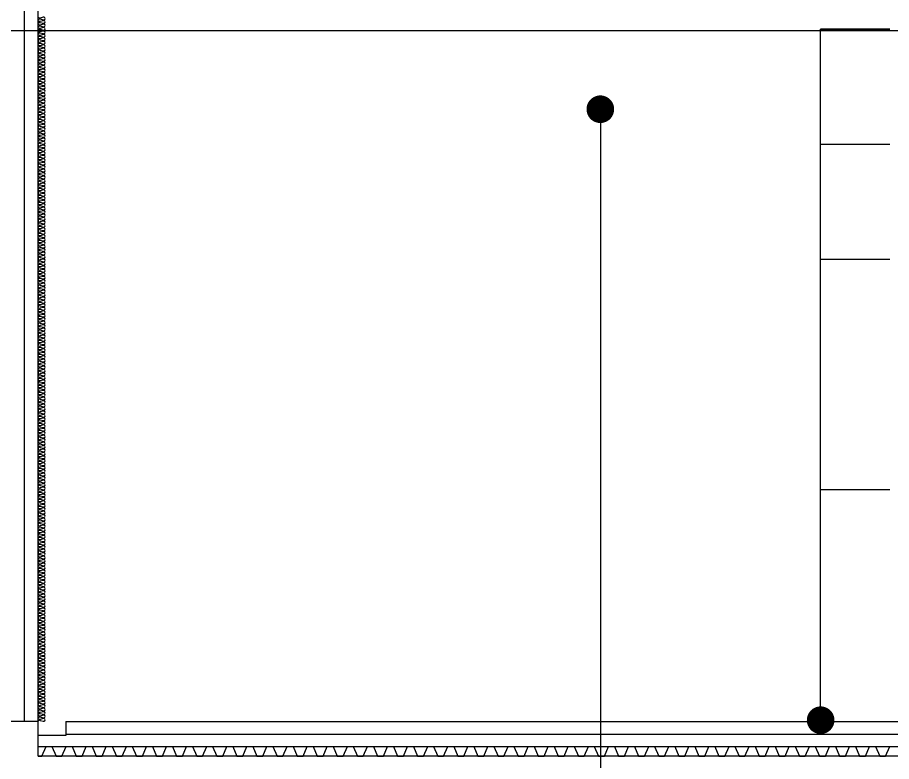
# Model space of a CAD drawing. Header units: millimetres. Extents: x 367092 to 767578, y 396038 to 811791.
# Drawn here: x 491659 to 497985, y 432862 to 438246 of the extents above; entities that cross this region are included whole.
import ezdxf

# ---------------------------------------------------------------- set-up
doc = ezdxf.new("R2010")
doc.units = ezdxf.units.MM
doc.header["$LTSCALE"] = 100
doc.header["$MEASUREMENT"] = 0
doc.linetypes.add('CENTER', pattern=[2, 1.25, -0.25, 0.25, -0.25])
doc.layers.get('0').update_dxf_attribs({"linetype": 'CONTINUOUS'})
for name, color, linetype in [('CEN(ST)', 1, 'CENTER'), ('CON', 2, 'CONTINUOUS'), ('FIN', 8, 'CONTINUOUS'), ('FIN(패널-125글라스울)', 4, 'CONTINUOUS'), ('INSUL', 8, 'CONTINUOUS'), ('LED', 7, 'CONTINUOUS'), ('wire-meshes', 1, 'CONTINUOUS'), ('배수판', 5, 'CONTINUOUS')]:
    doc.layers.add(name, color=color, linetype=linetype)
doc.styles.add('CGS', font='cgse', dxfattribs={"bigfont": 'cgs'})
doc.linetypes.add('X_LINE-ORI', pattern='A,3.5,-0.5,["X",Standard,S=0.5,R=0,X=-0.175,Y=-0.25],-0.5', length=4.5)
doc.dimstyles.new('NDIM 1200', dxfattribs={"dimscale": 500, "dimtxt": 3, "dimasz": 1, "dimexe": 2, "dimexo": 2, "dimgap": 1, "dimtad": 1, "dimdec": 0, "dimdsep": 46, "dimtxsty": 'CGS', "dimblk": 'DOT0', "dimcen": 1, "dimdle": 8, "dimclrd": 2, "dimclre": 2, "dimclrt": 2, "dimadec": 0, "dimazin": 0, "dimtfac": 1, "dimtdec": 0, "dimtix": 1, "dimtmove": 2, "dimatfit": 3, "dimldrblk": 'DOT0', "dimfxl": 1, "dimtolj": 1, "dimtzin": 0, "dimlwd": -1, "dimlwe": -1, "dimarcsym": 0})

# ---------------------------------------------------------------- blocks, each defined once
blk = doc.blocks.new('DOT0')
blk.add_line((-3, 0), (3, 0))
at = {"color": 6}
blk.add_circle((0, 0), 0.75, dxfattribs=at)

msp = doc.modelspace()

# ---------------------------------------------------------------- linework, layer by layer
at = {"layer": 'CEN(ST)', "ltscale": 10000}
msp.add_line((385174.2, 438151), (536557.9, 438151), dxfattribs=at)
at = {"layer": 'CON', "ltscale": 0.1}
for p, q in [((491808.8, 433151), (491608.8, 433151)), ((491808.8, 432901), (491808.8, 433151)), ((521788.8, 432901), (491808.8, 432901))]:
    msp.add_line(p, q, dxfattribs=at)
at = {"layer": 'FIN'}
for points in [[(492008.8, 433151), (492008.8, 433051), (491808.8, 433051)], [(492008.8, 433151), (509313.8, 433151)], [(491808.8, 432971), (521788.8, 432971)]]:
    msp.add_lwpolyline(points, dxfattribs=at)
at = {"layer": 'FIN(패널-125글라스울)', "ltscale": 0.1}
for points in [[(491708.8, 433151), (491708.8, 441251)], [(491808.8, 433151), (491808.8, 441251)]]:
    msp.add_lwpolyline(points, dxfattribs=at)
at = {"layer": 'INSUL', "ltscale": 10000}
msp.add_lwpolyline([(491808.8, 433151, -0.524856), (491822.4, 433160.3), (491845.3, 433154.1, 1.449198), (491845.3, 433172.8), (491822.4, 433166.6, -0.524856), (491808.8, 433176, -0.524856), (491822.4, 433185.3), (491845.3, 433179.1, 1.449198), (491845.3, 433197.8), (491822.4, 433191.6, -0.524856), (491808.8, 433201, -0.524856), (491822.4, 433210.3), (491845.3, 433204.1, 1.449198), (491845.3, 433222.8), (491822.4, 433216.6, -0.524856), (491808.8, 433226, -0.524856), (491822.4, 433235.3), (491845.3, 433229.1, 1.449198), (491845.3, 433247.8), (491822.4, 433241.6, -0.524856), (491808.8, 433251, -0.524856), (491822.4, 433260.3), (491845.3, 433254.1, 1.449198), (491845.3, 433272.8), (491822.4, 433266.6, -0.524856), (491808.8, 433276, -0.524856), (491822.4, 433285.3), (491845.3, 433279.1, 1.449198), (491845.3, 433297.8), (491822.4, 433291.6, -0.524856), (491808.8, 433301, -0.524856), (491822.4, 433310.3), (491845.3, 433304.1, 1.449198), (491845.3, 433322.8), (491822.4, 433316.6, -0.524856), (491808.8, 433326, -0.524856), (491822.4, 433335.3), (491845.3, 433329.1, 1.449198), (491845.3, 433347.8), (491822.4, 433341.6, -0.524856), (491808.8, 433351, -0.524856), (491822.4, 433360.3), (491845.3, 433354.1, 1.449198), (491845.3, 433372.8), (491822.4, 433366.6, -0.524856), (491808.8, 433376, -0.524856), (491822.4, 433385.3), (491845.3, 433379.1, 1.449198), (491845.3, 433397.8), (491822.4, 433391.6, -0.524856), (491808.8, 433401, -0.524856), (491822.4, 433410.3), (491845.3, 433404.1, 1.449198), (491845.3, 433422.8), (491822.4, 433416.6, -0.524856), (491808.8, 433426, -0.524856), (491822.4, 433435.3), (491845.3, 433429.1, 1.449198), (491845.3, 433447.8), (491822.4, 433441.6, -0.524856), (491808.8, 433451, -0.524856), (491822.4, 433460.3), (491845.3, 433454.1, 1.449198), (491845.3, 433472.8), (491822.4, 433466.6, -0.524856), (491808.8, 433476, -0.524856), (491822.4, 433485.3), (491845.3, 433479.1, 1.449198), (491845.3, 433497.8), (491822.4, 433491.6, -0.524856), (491808.8, 433501, -0.524856), (491822.4, 433510.3), (491845.3, 433504.1, 1.449198), (491845.3, 433522.8), (491822.4, 433516.6, -0.524856), (491808.8, 433526, -0.524856), (491822.4, 433535.3), (491845.3, 433529.1, 1.449198), (491845.3, 433547.8), (491822.4, 433541.6, -0.524856), (491808.8, 433551, -0.524856), (491822.4, 433560.3), (491845.3, 433554.1, 1.449198), (491845.3, 433572.8), (491822.4, 433566.6, -0.524856), (491808.8, 433576, -0.524856), (491822.4, 433585.3), (491845.3, 433579.1, 1.449198), (491845.3, 433597.8), (491822.4, 433591.6, -0.524856), (491808.8, 433601, -0.524856), (491822.4, 433610.3), (491845.3, 433604.1, 1.449198), (491845.3, 433622.8), (491822.4, 433616.6, -0.524856), (491808.8, 433626, -0.524856), (491822.4, 433635.3), (491845.3, 433629.1, 1.449198), (491845.3, 433647.8), (491822.4, 433641.6, -0.524856), (491808.8, 433651, -0.524856), (491822.4, 433660.3), (491845.3, 433654.1, 1.449198), (491845.3, 433672.8), (491822.4, 433666.6, -0.524856), (491808.8, 433676, -0.524856), (491822.4, 433685.3), (491845.3, 433679.1, 1.449198), (491845.3, 433697.8), (491822.4, 433691.6, -0.524856), (491808.8, 433701, -0.524856), (491822.4, 433710.3), (491845.3, 433704.1, 1.449198), (491845.3, 433722.8), (491822.4, 433716.6, -0.524856), (491808.8, 433726, -0.524856), (491822.4, 433735.3), (491845.3, 433729.1, 1.449198), (491845.3, 433747.8), (491822.4, 433741.6, -0.524856), (491808.8, 433751, -0.524856), (491822.4, 433760.3), (491845.3, 433754.1, 1.449198), (491845.3, 433772.8), (491822.4, 433766.6, -0.524856), (491808.8, 433776, -0.524856), (491822.4, 433785.3), (491845.3, 433779.1, 1.449198), (491845.3, 433797.8), (491822.4, 433791.6, -0.524856), (491808.8, 433801, -0.524856), (491822.4, 433810.3), (491845.3, 433804.1, 1.449198), (491845.3, 433822.8), (491822.4, 433816.6, -0.524856), (491808.8, 433826, -0.524856), (491822.4, 433835.3), (491845.3, 433829.1, 1.449198), (491845.3, 433847.8), (491822.4, 433841.6, -0.524856), (491808.8, 433851, -0.524856), (491822.4, 433860.3), (491845.3, 433854.1, 1.449198), (491845.3, 433872.8), (491822.4, 433866.6, -0.524856), (491808.8, 433876, -0.524856), (491822.4, 433885.3), (491845.3, 433879.1, 1.449198), (491845.3, 433897.8), (491822.4, 433891.6, -0.524856), (491808.8, 433901, -0.524856), (491822.4, 433910.3), (491845.3, 433904.1, 1.449198), (491845.3, 433922.8), (491822.4, 433916.6, -0.524856), (491808.8, 433926, -0.524856), (491822.4, 433935.3), (491845.3, 433929.1, 1.449198), (491845.3, 433947.8), (491822.4, 433941.6, -0.524856), (491808.8, 433951, -0.524856), (491822.4, 433960.3), (491845.3, 433954.1, 1.449198), (491845.3, 433972.8), (491822.4, 433966.6, -0.524856), (491808.8, 433976, -0.524856), (491822.4, 433985.3), (491845.3, 433979.1, 1.449198), (491845.3, 433997.8), (491822.4, 433991.6, -0.524856), (491808.8, 434001, -0.524856), (491822.4, 434010.3), (491845.3, 434004.1, 1.449198), (491845.3, 434022.8), (491822.4, 434016.6, -0.524856), (491808.8, 434026, -0.524856), (491822.4, 434035.3), (491845.3, 434029.1, 1.449198), (491845.3, 434047.8), (491822.4, 434041.6, -0.524856), (491808.8, 434051, -0.524856), (491822.4, 434060.3), (491845.3, 434054.1, 1.449198), (491845.3, 434072.8), (491822.4, 434066.6, -0.524856), (491808.8, 434076, -0.524856), (491822.4, 434085.3), (491845.3, 434079.1, 1.449198), (491845.3, 434097.8), (491822.4, 434091.6, -0.524856), (491808.8, 434101, -0.524856), (491822.4, 434110.3), (491845.3, 434104.1, 1.449198), (491845.3, 434122.8), (491822.4, 434116.6, -0.524856), (491808.8, 434126, -0.524856), (491822.4, 434135.3), (491845.3, 434129.1, 1.449198), (491845.3, 434147.8), (491822.4, 434141.6, -0.524856), (491808.8, 434151, -0.524856), (491822.4, 434160.3), (491845.3, 434154.1, 1.449198), (491845.3, 434172.8), (491822.4, 434166.6, -0.524856), (491808.8, 434176, -0.524856), (491822.4, 434185.3), (491845.3, 434179.1, 1.449198), (491845.3, 434197.8), (491822.4, 434191.6, -0.524856), (491808.8, 434201, -0.524856), (491822.4, 434210.3), (491845.3, 434204.1, 1.449198), (491845.3, 434222.8), (491822.4, 434216.6, -0.524856), (491808.8, 434226, -0.524856), (491822.4, 434235.3), (491845.3, 434229.1, 1.449198), (491845.3, 434247.8), (491822.4, 434241.6, -0.524856), (491808.8, 434251, -0.524856), (491822.4, 434260.3), (491845.3, 434254.1, 1.449198), (491845.3, 434272.8), (491822.4, 434266.6, -0.524856), (491808.8, 434276, -0.524856), (491822.4, 434285.3), (491845.3, 434279.1, 1.449198), (491845.3, 434297.8), (491822.4, 434291.6, -0.524856), (491808.8, 434301, -0.524856), (491822.4, 434310.3), (491845.3, 434304.1, 1.449198), (491845.3, 434322.8), (491822.4, 434316.6, -0.524856), (491808.8, 434326, -0.524856), (491822.4, 434335.3), (491845.3, 434329.1, 1.449198), (491845.3, 434347.8), (491822.4, 434341.6, -0.524856), (491808.8, 434351, -0.524856), (491822.4, 434360.3), (491845.3, 434354.1, 1.449198), (491845.3, 434372.8), (491822.4, 434366.6, -0.524856), (491808.8, 434376, -0.524856), (491822.4, 434385.3), (491845.3, 434379.1, 1.449198), (491845.3, 434397.8), (491822.4, 434391.6, -0.524856), (491808.8, 434401, -0.524856), (491822.4, 434410.3), (491845.3, 434404.1, 1.449198), (491845.3, 434422.8), (491822.4, 434416.6, -0.524856), (491808.8, 434426, -0.524856), (491822.4, 434435.3), (491845.3, 434429.1, 1.449198), (491845.3, 434447.8), (491822.4, 434441.6, -0.524856), (491808.8, 434451, -0.524856), (491822.4, 434460.3), (491845.3, 434454.1, 1.449198), (491845.3, 434472.8), (491822.4, 434466.6, -0.524856), (491808.8, 434476, -0.524856), (491822.4, 434485.3), (491845.3, 434479.1, 1.449198), (491845.3, 434497.8), (491822.4, 434491.6, -0.524856), (491808.8, 434501, -0.524856), (491822.4, 434510.3), (491845.3, 434504.1, 1.449198), (491845.3, 434522.8), (491822.4, 434516.6, -0.524856), (491808.8, 434526, -0.524856), (491822.4, 434535.3), (491845.3, 434529.1, 1.449198), (491845.3, 434547.8), (491822.4, 434541.6, -0.524856), (491808.8, 434551, -0.524856), (491822.4, 434560.3), (491845.3, 434554.1, 1.449198), (491845.3, 434572.8), (491822.4, 434566.6, -0.524856), (491808.8, 434576, -0.524856), (491822.4, 434585.3), (491845.3, 434579.1, 1.449198), (491845.3, 434597.8), (491822.4, 434591.6, -0.524856), (491808.8, 434601, -0.524856), (491822.4, 434610.3), (491845.3, 434604.1, 1.449198), (491845.3, 434622.8), (491822.4, 434616.6, -0.524856), (491808.8, 434626, -0.524856), (491822.4, 434635.3), (491845.3, 434629.1, 1.449198), (491845.3, 434647.8), (491822.4, 434641.6, -0.524856), (491808.8, 434651, -0.524856), (491822.4, 434660.3), (491845.3, 434654.1, 1.449198), (491845.3, 434672.8), (491822.4, 434666.6, -0.524856), (491808.8, 434676, -0.524856), (491822.4, 434685.3), (491845.3, 434679.1, 1.449198), (491845.3, 434697.8), (491822.4, 434691.6, -0.524856), (491808.8, 434701, -0.524856), (491822.4, 434710.3), (491845.3, 434704.1, 1.449198), (491845.3, 434722.8), (491822.4, 434716.6, -0.524856), (491808.8, 434726, -0.524856), (491822.4, 434735.3), (491845.3, 434729.1, 1.449198), (491845.3, 434747.8), (491822.4, 434741.6, -0.524856), (491808.8, 434751, -0.524856), (491822.4, 434760.3), (491845.3, 434754.1, 1.449198), (491845.3, 434772.8), (491822.4, 434766.6, -0.524856), (491808.8, 434776, -0.524856), (491822.4, 434785.3), (491845.3, 434779.1, 1.449198), (491845.3, 434797.8), (491822.4, 434791.6, -0.524856), (491808.8, 434801, -0.524856), (491822.4, 434810.3), (491845.3, 434804.1, 1.449198), (491845.3, 434822.8), (491822.4, 434816.6, -0.524856), (491808.8, 434826, -0.524856), (491822.4, 434835.3), (491845.3, 434829.1, 1.449198), (491845.3, 434847.8), (491822.4, 434841.6, -0.524856), (491808.8, 434851, -0.524856), (491822.4, 434860.3), (491845.3, 434854.1, 1.449198), (491845.3, 434872.8), (491822.4, 434866.6, -0.524856), (491808.8, 434876, -0.524856), (491822.4, 434885.3), (491845.3, 434879.1, 1.449198), (491845.3, 434897.8), (491822.4, 434891.6, -0.524856), (491808.8, 434901, -0.524856), (491822.4, 434910.3), (491845.3, 434904.1, 1.449198), (491845.3, 434922.8), (491822.4, 434916.6, -0.524856), (491808.8, 434926, -0.524856), (491822.4, 434935.3), (491845.3, 434929.1, 1.449198), (491845.3, 434947.8), (491822.4, 434941.6, -0.524856), (491808.8, 434951, -0.524856), (491822.4, 434960.3), (491845.3, 434954.1, 1.449198), (491845.3, 434972.8), (491822.4, 434966.6, -0.524856), (491808.8, 434976, -0.524856), (491822.4, 434985.3), (491845.3, 434979.1, 1.449198), (491845.3, 434997.8), (491822.4, 434991.6, -0.524856), (491808.8, 435001, -0.524856), (491822.4, 435010.3), (491845.3, 435004.1, 1.449198), (491845.3, 435022.8), (491822.4, 435016.6, -0.524856), (491808.8, 435026, -0.524856), (491822.4, 435035.3), (491845.3, 435029.1, 1.449198), (491845.3, 435047.8), (491822.4, 435041.6, -0.524856), (491808.8, 435051, -0.524856), (491822.4, 435060.3), (491845.3, 435054.1, 1.449198), (491845.3, 435072.8), (491822.4, 435066.6, -0.524856), (491808.8, 435076, -0.524856), (491822.4, 435085.3), (491845.3, 435079.1, 1.449198), (491845.3, 435097.8), (491822.4, 435091.6, -0.524856), (491808.8, 435101, -0.524856), (491822.4, 435110.3), (491845.3, 435104.1, 1.449198), (491845.3, 435122.8), (491822.4, 435116.6, -0.524856), (491808.8, 435126, -0.524856), (491822.4, 435135.3), (491845.3, 435129.1, 1.449198), (491845.3, 435147.8), (491822.4, 435141.6, -0.524856), (491808.8, 435151, -0.524856), (491822.4, 435160.3), (491845.3, 435154.1, 1.449198), (491845.3, 435172.8), (491822.4, 435166.6, -0.524856), (491808.8, 435176, -0.524856), (491822.4, 435185.3), (491845.3, 435179.1, 1.449198), (491845.3, 435197.8), (491822.4, 435191.6, -0.524856), (491808.8, 435201, -0.524856), (491822.4, 435210.3), (491845.3, 435204.1, 1.449198), (491845.3, 435222.8), (491822.4, 435216.6, -0.524856), (491808.8, 435226, -0.524856), (491822.4, 435235.3), (491845.3, 435229.1, 1.449198), (491845.3, 435247.8), (491822.4, 435241.6, -0.524856), (491808.8, 435251, -0.524856), (491822.4, 435260.3), (491845.3, 435254.1, 1.449198), (491845.3, 435272.8), (491822.4, 435266.6, -0.524856), (491808.8, 435276, -0.524856), (491822.4, 435285.3), (491845.3, 435279.1, 1.449198), (491845.3, 435297.8), (491822.4, 435291.6, -0.524856), (491808.8, 435301, -0.524856), (491822.4, 435310.3), (491845.3, 435304.1, 1.449198), (491845.3, 435322.8), (491822.4, 435316.6, -0.524856), (491808.8, 435326, -0.524856), (491822.4, 435335.3), (491845.3, 435329.1, 1.449198), (491845.3, 435347.8), (491822.4, 435341.6, -0.524856), (491808.8, 435351, -0.524856), (491822.4, 435360.3), (491845.3, 435354.1, 1.449198), (491845.3, 435372.8), (491822.4, 435366.6, -0.524856), (491808.8, 435376, -0.524856), (491822.4, 435385.3), (491845.3, 435379.1, 1.449198), (491845.3, 435397.8), (491822.4, 435391.6, -0.524856), (491808.8, 435401, -0.524856), (491822.4, 435410.3), (491845.3, 435404.1, 1.449198), (491845.3, 435422.8), (491822.4, 435416.6, -0.524856), (491808.8, 435426, -0.524856), (491822.4, 435435.3), (491845.3, 435429.1, 1.449198), (491845.3, 435447.8), (491822.4, 435441.6, -0.524856), (491808.8, 435451, -0.524856), (491822.4, 435460.3), (491845.3, 435454.1, 1.449198), (491845.3, 435472.8), (491822.4, 435466.6, -0.524856), (491808.8, 435476, -0.524856), (491822.4, 435485.3), (491845.3, 435479.1, 1.449198), (491845.3, 435497.8), (491822.4, 435491.6, -0.524856), (491808.8, 435501, -0.524856), (491822.4, 435510.3), (491845.3, 435504.1, 1.449198), (491845.3, 435522.8), (491822.4, 435516.6, -0.524856), (491808.8, 435526, -0.524856), (491822.4, 435535.3), (491845.3, 435529.1, 1.449198), (491845.3, 435547.8), (491822.4, 435541.6, -0.524856), (491808.8, 435551, -0.524856), (491822.4, 435560.3), (491845.3, 435554.1, 1.449198), (491845.3, 435572.8), (491822.4, 435566.6, -0.524856), (491808.8, 435576, -0.524856), (491822.4, 435585.3), (491845.3, 435579.1, 1.449198), (491845.3, 435597.8), (491822.4, 435591.6, -0.524856), (491808.8, 435601, -0.524856), (491822.4, 435610.3), (491845.3, 435604.1, 1.449198), (491845.3, 435622.8), (491822.4, 435616.6, -0.524856), (491808.8, 435626, -0.524856), (491822.4, 435635.3), (491845.3, 435629.1, 1.449198), (491845.3, 435647.8), (491822.4, 435641.6, -0.524856), (491808.8, 435651, -0.524856), (491822.4, 435660.3), (491845.3, 435654.1, 1.449198), (491845.3, 435672.8), (491822.4, 435666.6, -0.524856), (491808.8, 435676, -0.524856), (491822.4, 435685.3), (491845.3, 435679.1, 1.449198), (491845.3, 435697.8), (491822.4, 435691.6, -0.524856), (491808.8, 435701, -0.524856), (491822.4, 435710.3), (491845.3, 435704.1, 1.449198), (491845.3, 435722.8), (491822.4, 435716.6, -0.524856), (491808.8, 435726, -0.524856), (491822.4, 435735.3), (491845.3, 435729.1, 1.449198), (491845.3, 435747.8), (491822.4, 435741.6, -0.524856), (491808.8, 435751, -0.524856), (491822.4, 435760.3), (491845.3, 435754.1, 1.449198), (491845.3, 435772.8), (491822.4, 435766.6, -0.524856), (491808.8, 435776, -0.524856), (491822.4, 435785.3), (491845.3, 435779.1, 1.449198), (491845.3, 435797.8), (491822.4, 435791.6, -0.524856), (491808.8, 435801, -0.524856), (491822.4, 435810.3), (491845.3, 435804.1, 1.449198), (491845.3, 435822.8), (491822.4, 435816.6, -0.524856), (491808.8, 435826, -0.524856), (491822.4, 435835.3), (491845.3, 435829.1, 1.449198), (491845.3, 435847.8), (491822.4, 435841.6, -0.524856), (491808.8, 435851, -0.524856), (491822.4, 435860.3), (491845.3, 435854.1, 1.449198), (491845.3, 435872.8), (491822.4, 435866.6, -0.524856), (491808.8, 435876, -0.524856), (491822.4, 435885.3), (491845.3, 435879.1, 1.449198), (491845.3, 435897.8), (491822.4, 435891.6, -0.524856), (491808.8, 435901, -0.524856), (491822.4, 435910.3), (491845.3, 435904.1, 1.449198), (491845.3, 435922.8), (491822.4, 435916.6, -0.524856), (491808.8, 435926, -0.524856), (491822.4, 435935.3), (491845.3, 435929.1, 1.449198), (491845.3, 435947.8), (491822.4, 435941.6, -0.524856), (491808.8, 435951, -0.524856), (491822.4, 435960.3), (491845.3, 435954.1, 1.449198), (491845.3, 435972.8), (491822.4, 435966.6, -0.524856), (491808.8, 435976, -0.524856), (491822.4, 435985.3), (491845.3, 435979.1, 1.449198), (491845.3, 435997.8), (491822.4, 435991.6, -0.524856), (491808.8, 436001, -0.524856), (491822.4, 436010.3), (491845.3, 436004.1, 1.449198), (491845.3, 436022.8), (491822.4, 436016.6, -0.524856), (491808.8, 436026, -0.524856), (491822.4, 436035.3), (491845.3, 436029.1, 1.449198), (491845.3, 436047.8), (491822.4, 436041.6, -0.524856), (491808.8, 436051, -0.524856), (491822.4, 436060.3), (491845.3, 436054.1, 1.449198), (491845.3, 436072.8), (491822.4, 436066.6, -0.524856), (491808.8, 436076, -0.524856), (491822.4, 436085.3), (491845.3, 436079.1, 1.449198), (491845.3, 436097.8), (491822.4, 436091.6, -0.524856), (491808.8, 436101, -0.524856), (491822.4, 436110.3), (491845.3, 436104.1, 1.449198), (491845.3, 436122.8), (491822.4, 436116.6, -0.524856), (491808.8, 436126, -0.524856), (491822.4, 436135.3), (491845.3, 436129.1, 1.449198), (491845.3, 436147.8), (491822.4, 436141.6, -0.524856), (491808.8, 436151, -0.524856), (491822.4, 436160.3), (491845.3, 436154.1, 1.449198), (491845.3, 436172.8), (491822.4, 436166.6, -0.524856), (491808.8, 436176, -0.524856), (491822.4, 436185.3), (491845.3, 436179.1, 1.449198), (491845.3, 436197.8), (491822.4, 436191.6, -0.524856), (491808.8, 436201, -0.524856), (491822.4, 436210.3), (491845.3, 436204.1, 1.449198), (491845.3, 436222.8), (491822.4, 436216.6, -0.524856), (491808.8, 436226, -0.524856), (491822.4, 436235.3), (491845.3, 436229.1, 1.449198), (491845.3, 436247.8), (491822.4, 436241.6, -0.524856), (491808.8, 436251, -0.524856), (491822.4, 436260.3), (491845.3, 436254.1, 1.449198), (491845.3, 436272.8), (491822.4, 436266.6, -0.524856), (491808.8, 436276, -0.524856), (491822.4, 436285.3), (491845.3, 436279.1, 1.449198), (491845.3, 436297.8), (491822.4, 436291.6, -0.524856), (491808.8, 436301, -0.524856), (491822.4, 436310.3), (491845.3, 436304.1, 1.449198), (491845.3, 436322.8), (491822.4, 436316.6, -0.524856), (491808.8, 436326, -0.524856), (491822.4, 436335.3), (491845.3, 436329.1, 1.449198), (491845.3, 436347.8), (491822.4, 436341.6, -0.524856), (491808.8, 436351, -0.524856), (491822.4, 436360.3), (491845.3, 436354.1, 1.449198), (491845.3, 436372.8), (491822.4, 436366.6, -0.524856), (491808.8, 436376, -0.524856), (491822.4, 436385.3), (491845.3, 436379.1, 1.449198), (491845.3, 436397.8), (491822.4, 436391.6, -0.524856), (491808.8, 436401, -0.524856), (491822.4, 436410.3), (491845.3, 436404.1, 1.449198), (491845.3, 436422.8), (491822.4, 436416.6, -0.524856), (491808.8, 436426, -0.524856), (491822.4, 436435.3), (491845.3, 436429.1, 1.449198), (491845.3, 436447.8), (491822.4, 436441.6, -0.524856), (491808.8, 436451, -0.524856), (491822.4, 436460.3), (491845.3, 436454.1, 1.449198), (491845.3, 436472.8), (491822.4, 436466.6, -0.524856), (491808.8, 436476, -0.524856), (491822.4, 436485.3), (491845.3, 436479.1, 1.449198), (491845.3, 436497.8), (491822.4, 436491.6, -0.524856), (491808.8, 436501, -0.524856), (491822.4, 436510.3), (491845.3, 436504.1, 1.449198), (491845.3, 436522.8), (491822.4, 436516.6, -0.524856), (491808.8, 436526, -0.524856), (491822.4, 436535.3), (491845.3, 436529.1, 1.449198), (491845.3, 436547.8), (491822.4, 436541.6, -0.524856), (491808.8, 436551, -0.524856), (491822.4, 436560.3), (491845.3, 436554.1, 1.449198), (491845.3, 436572.8), (491822.4, 436566.6, -0.524856), (491808.8, 436576, -0.524856), (491822.4, 436585.3), (491845.3, 436579.1, 1.449198), (491845.3, 436597.8), (491822.4, 436591.6, -0.524856), (491808.8, 436601, -0.524856), (491822.4, 436610.3), (491845.3, 436604.1, 1.449198), (491845.3, 436622.8), (491822.4, 436616.6, -0.524856), (491808.8, 436626, -0.524856), (491822.4, 436635.3), (491845.3, 436629.1, 1.449198), (491845.3, 436647.8), (491822.4, 436641.6, -0.524856), (491808.8, 436651, -0.524856), (491822.4, 436660.3), (491845.3, 436654.1, 1.449198), (491845.3, 436672.8), (491822.4, 436666.6, -0.524856), (491808.8, 436676, -0.524856), (491822.4, 436685.3), (491845.3, 436679.1, 1.449198), (491845.3, 436697.8), (491822.4, 436691.6, -0.524856), (491808.8, 436701, -0.524856), (491822.4, 436710.3), (491845.3, 436704.1, 1.449198), (491845.3, 436722.8), (491822.4, 436716.6, -0.524856), (491808.8, 436726, -0.524856), (491822.4, 436735.3), (491845.3, 436729.1, 1.449198), (491845.3, 436747.8), (491822.4, 436741.6, -0.524856), (491808.8, 436751, -0.524856), (491822.4, 436760.3), (491845.3, 436754.1, 1.449198), (491845.3, 436772.8), (491822.4, 436766.6, -0.524856), (491808.8, 436776, -0.524856), (491822.4, 436785.3), (491845.3, 436779.1, 1.449198), (491845.3, 436797.8), (491822.4, 436791.6, -0.524856), (491808.8, 436801, -0.524856), (491822.4, 436810.3), (491845.3, 436804.1, 1.449198), (491845.3, 436822.8), (491822.4, 436816.6, -0.524856), (491808.8, 436826, -0.524856), (491822.4, 436835.3), (491845.3, 436829.1, 1.449198), (491845.3, 436847.8), (491822.4, 436841.6, -0.524856), (491808.8, 436851, -0.524856), (491822.4, 436860.3), (491845.3, 436854.1, 1.449198), (491845.3, 436872.8), (491822.4, 436866.6, -0.524856), (491808.8, 436876, -0.524856), (491822.4, 436885.3), (491845.3, 436879.1, 1.449198), (491845.3, 436897.8), (491822.4, 436891.6, -0.524856), (491808.8, 436901, -0.524856), (491822.4, 436910.3), (491845.3, 436904.1, 1.449198), (491845.3, 436922.8), (491822.4, 436916.6, -0.524856), (491808.8, 436926, -0.524856), (491822.4, 436935.3), (491845.3, 436929.1, 1.449198), (491845.3, 436947.8), (491822.4, 436941.6, -0.524856), (491808.8, 436951, -0.524856), (491822.4, 436960.3), (491845.3, 436954.1, 1.449198), (491845.3, 436972.8), (491822.4, 436966.6, -0.524856), (491808.8, 436976, -0.524856), (491822.4, 436985.3), (491845.3, 436979.1, 1.449198), (491845.3, 436997.8), (491822.4, 436991.6, -0.524856), (491808.8, 437001, -0.524856), (491822.4, 437010.3), (491845.3, 437004.1, 1.449198), (491845.3, 437022.8), (491822.4, 437016.6, -0.524856), (491808.8, 437026, -0.524856), (491822.4, 437035.3), (491845.3, 437029.1, 1.449198), (491845.3, 437047.8), (491822.4, 437041.6, -0.524856), (491808.8, 437051, -0.524856), (491822.4, 437060.3), (491845.3, 437054.1, 1.449198), (491845.3, 437072.8), (491822.4, 437066.6, -0.524856), (491808.8, 437076, -0.524856), (491822.4, 437085.3), (491845.3, 437079.1, 1.449198), (491845.3, 437097.8), (491822.4, 437091.6, -0.524856), (491808.8, 437101, -0.524856), (491822.4, 437110.3), (491845.3, 437104.1, 1.449198), (491845.3, 437122.8), (491822.4, 437116.6, -0.524856), (491808.8, 437126, -0.524856), (491822.4, 437135.3), (491845.3, 437129.1, 1.449198), (491845.3, 437147.8), (491822.4, 437141.6, -0.524856), (491808.8, 437151, -0.524856), (491822.4, 437160.3), (491845.3, 437154.1, 1.449198), (491845.3, 437172.8), (491822.4, 437166.6, -0.524856), (491808.8, 437176, -0.524856), (491822.4, 437185.3), (491845.3, 437179.1, 1.449198), (491845.3, 437197.8), (491822.4, 437191.6, -0.524856), (491808.8, 437201, -0.524856), (491822.4, 437210.3), (491845.3, 437204.1, 1.449198), (491845.3, 437222.8), (491822.4, 437216.6, -0.524856), (491808.8, 437226, -0.524856), (491822.4, 437235.3), (491845.3, 437229.1, 1.449198), (491845.3, 437247.8), (491822.4, 437241.6, -0.524856), (491808.8, 437251, -0.524856), (491822.4, 437260.3), (491845.3, 437254.1, 1.449198), (491845.3, 437272.8), (491822.4, 437266.6, -0.524856), (491808.8, 437276, -0.524856), (491822.4, 437285.3), (491845.3, 437279.1, 1.449198), (491845.3, 437297.8), (491822.4, 437291.6, -0.524856), (491808.8, 437301, -0.524856), (491822.4, 437310.3), (491845.3, 437304.1, 1.449198), (491845.3, 437322.8), (491822.4, 437316.6, -0.524856), (491808.8, 437326, -0.524856), (491822.4, 437335.3), (491845.3, 437329.1, 1.449198), (491845.3, 437347.8), (491822.4, 437341.6, -0.524856), (491808.8, 437351, -0.524856), (491822.4, 437360.3), (491845.3, 437354.1, 1.449198), (491845.3, 437372.8), (491822.4, 437366.6, -0.524856), (491808.8, 437376, -0.524856), (491822.4, 437385.3), (491845.3, 437379.1, 1.449198), (491845.3, 437397.8), (491822.4, 437391.6, -0.524856), (491808.8, 437401, -0.524856), (491822.4, 437410.3), (491845.3, 437404.1, 1.449198), (491845.3, 437422.8), (491822.4, 437416.6, -0.524856), (491808.8, 437426, -0.524856), (491822.4, 437435.3), (491845.3, 437429.1, 1.449198), (491845.3, 437447.8), (491822.4, 437441.6, -0.524856), (491808.8, 437451, -0.524856), (491822.4, 437460.3), (491845.3, 437454.1, 1.449198), (491845.3, 437472.8), (491822.4, 437466.6, -0.524856), (491808.8, 437476, -0.524856), (491822.4, 437485.3), (491845.3, 437479.1, 1.449198), (491845.3, 437497.8), (491822.4, 437491.6, -0.524856), (491808.8, 437501, -0.524856), (491822.4, 437510.3), (491845.3, 437504.1, 1.449198), (491845.3, 437522.8), (491822.4, 437516.6, -0.524856), (491808.8, 437526, -0.524856), (491822.4, 437535.3), (491845.3, 437529.1, 1.449198), (491845.3, 437547.8), (491822.4, 437541.6, -0.524856), (491808.8, 437551, -0.524856), (491822.4, 437560.3), (491845.3, 437554.1, 1.449198), (491845.3, 437572.8), (491822.4, 437566.6, -0.524856), (491808.8, 437576, -0.524856), (491822.4, 437585.3), (491845.3, 437579.1, 1.449198), (491845.3, 437597.8), (491822.4, 437591.6, -0.524856), (491808.8, 437601, -0.524856), (491822.4, 437610.3), (491845.3, 437604.1, 1.449198), (491845.3, 437622.8), (491822.4, 437616.6, -0.524856), (491808.8, 437626, -0.524856), (491822.4, 437635.3), (491845.3, 437629.1, 1.449198), (491845.3, 437647.8), (491822.4, 437641.6, -0.524856), (491808.8, 437651, -0.524856), (491822.4, 437660.3), (491845.3, 437654.1, 1.449198), (491845.3, 437672.8), (491822.4, 437666.6, -0.524856), (491808.8, 437676, -0.524856), (491822.4, 437685.3), (491845.3, 437679.1, 1.449198), (491845.3, 437697.8), (491822.4, 437691.6, -0.524856), (491808.8, 437701, -0.524856), (491822.4, 437710.3), (491845.3, 437704.1, 1.449198), (491845.3, 437722.8), (491822.4, 437716.6, -0.524856), (491808.8, 437726, -0.524856), (491822.4, 437735.3), (491845.3, 437729.1, 1.449198), (491845.3, 437747.8), (491822.4, 437741.6, -0.524856), (491808.8, 437751, -0.524856), (491822.4, 437760.3), (491845.3, 437754.1, 1.449198), (491845.3, 437772.8), (491822.4, 437766.6, -0.524856), (491808.8, 437776, -0.524856), (491822.4, 437785.3), (491845.3, 437779.1, 1.449198), (491845.3, 437797.8), (491822.4, 437791.6, -0.524856), (491808.8, 437801, -0.524856), (491822.4, 437810.3), (491845.3, 437804.1, 1.449198), (491845.3, 437822.8), (491822.4, 437816.6, -0.524856), (491808.8, 437826, -0.524856), (491822.4, 437835.3), (491845.3, 437829.1, 1.449198), (491845.3, 437847.8), (491822.4, 437841.6, -0.524856), (491808.8, 437851, -0.524856), (491822.4, 437860.3), (491845.3, 437854.1, 1.449198), (491845.3, 437872.8), (491822.4, 437866.6, -0.524856), (491808.8, 437876, -0.524856), (491822.4, 437885.3), (491845.3, 437879.1, 1.449198), (491845.3, 437897.8), (491822.4, 437891.6, -0.524856), (491808.8, 437901, -0.524856), (491822.4, 437910.3), (491845.3, 437904.1, 1.449198), (491845.3, 437922.8), (491822.4, 437916.6, -0.524856), (491808.8, 437926, -0.524856), (491822.4, 437935.3), (491845.3, 437929.1, 1.449198), (491845.3, 437947.8), (491822.4, 437941.6, -0.524856), (491808.8, 437951, -0.524856), (491822.4, 437960.3), (491845.3, 437954.1, 1.449198), (491845.3, 437972.8), (491822.4, 437966.6, -0.524856), (491808.8, 437976, -0.524856), (491822.4, 437985.3), (491845.3, 437979.1, 1.449198), (491845.3, 437997.8), (491822.4, 437991.6, -0.524856), (491808.8, 438001, -0.524856), (491822.4, 438010.3), (491845.3, 438004.1, 1.449198), (491845.3, 438022.8), (491822.4, 438016.6, -0.524856), (491808.8, 438026, -0.524856), (491822.4, 438035.3), (491845.3, 438029.1, 1.449198), (491845.3, 438047.8), (491822.4, 438041.6, -0.524856), (491808.8, 438051, -0.524856), (491822.4, 438060.3), (491845.3, 438054.1, 1.449198), (491845.3, 438072.8), (491822.4, 438066.6, -0.524856), (491808.8, 438076, -0.524856), (491822.4, 438085.3), (491845.3, 438079.1, 1.449198), (491845.3, 438097.8), (491822.4, 438091.6, -0.524856), (491808.8, 438101, -0.524856), (491822.4, 438110.3), (491845.3, 438104.1, 1.449198), (491845.3, 438122.8), (491822.4, 438116.6, -0.524856), (491808.8, 438126, -0.524856), (491822.4, 438135.3), (491845.3, 438129.1, 1.449198), (491845.3, 438147.8), (491822.4, 438141.6, -0.524856), (491808.8, 438151, -0.524856), (491822.4, 438160.3), (491845.3, 438154.1, 1.449198), (491845.3, 438172.8), (491822.4, 438166.6, -0.524856), (491808.8, 438176, -0.524856), (491822.4, 438185.3), (491845.3, 438179.1, 1.449198), (491845.3, 438197.8), (491822.4, 438191.6, -0.524856), (491808.8, 438201, -0.524856), (491822.4, 438210.3), (491845.3, 438204.1, 1.449198), (491845.3, 438222.8), (491822.4, 438216.6, -0.524856), (491808.8, 438226, -0.524856), (491822.4, 438235.3), (491845.3, 438229.1, 1.449198), (491845.3, 438247.8), (491822.4, 438241.6, -0.524856), (491808.8, 438251, -0.524856)], format="xyb", dxfattribs=at)
at = {"layer": 'LED', "ltscale": 10000}
for points in [[(497972, 438161.3), (497472, 438161.3)], [(497972, 437328), (497472, 437328)], [(497972, 436494.6), (497472, 436494.6)], [(497972, 434828), (497472, 434828)]]:
    msp.add_lwpolyline(points, dxfattribs=at)
at = {"layer": 'wire-meshes', "linetype": 'X_LINE-ORI', "ltscale": 0.4}
msp.add_lwpolyline([(492008.8, 433061), (509313.8, 433061)], dxfattribs=at)
at = {"layer": '배수판'}
msp.add_lwpolyline([(491808.8, 432901), (491835.5, 432901), (491865.4, 432971), (491908.2, 432971), (491938.1, 432901), (491980.9, 432901), (492010.8, 432971), (492053.6, 432971), (492083.5, 432901), (492126.3, 432901), (492156.2, 432971), (492199, 432971), (492228.9, 432901), (492271.7, 432901), (492301.6, 432971), (492344.4, 432971), (492374.3, 432901), (492417.1, 432901), (492447, 432971), (492489.8, 432971), (492519.7, 432901), (492562.5, 432901), (492592.4, 432971), (492635.2, 432971), (492665.1, 432901), (492707.9, 432901), (492737.8, 432971), (492780.6, 432971), (492810.5, 432901), (492853.3, 432901), (492883.2, 432971), (492926, 432971), (492955.9, 432901), (492998.7, 432901), (493028.6, 432971), (493071.4, 432971), (493101.3, 432901), (493144.1, 432901), (493174, 432971), (493216.8, 432971), (493246.7, 432901), (493289.5, 432901), (493319.4, 432971), (493362.2, 432971), (493392.1, 432901), (493434.9, 432901), (493464.8, 432971), (493507.6, 432971), (493537.5, 432901), (493580.3, 432901), (493610.2, 432971), (493653, 432971), (493682.9, 432901), (493725.7, 432901), (493755.6, 432971), (493798.4, 432971), (493828.3, 432901), (493871.1, 432901), (493901, 432971), (493943.8, 432971), (493973.7, 432901), (494016.5, 432901), (494046.4, 432971), (494089.2, 432971), (494119.1, 432901), (494161.9, 432901), (494191.8, 432971), (494234.6, 432971), (494264.5, 432901), (494307.3, 432901), (494337.2, 432971), (494380, 432971), (494409.9, 432901), (494452.7, 432901), (494482.6, 432971), (494525.4, 432971), (494555.3, 432901), (494598.1, 432901), (494628, 432971), (494670.8, 432971), (494700.7, 432901), (494743.5, 432901), (494773.4, 432971), (494816.2, 432971), (494846.1, 432901), (494888.9, 432901), (494918.8, 432971), (494961.6, 432971), (494991.5, 432901), (495034.3, 432901), (495064.2, 432971), (495107, 432971), (495136.9, 432901), (495179.7, 432901), (495209.6, 432971), (495252.4, 432971), (495282.3, 432901), (495325.1, 432901), (495355, 432971), (495397.8, 432971), (495427.7, 432901), (495470.5, 432901), (495500.4, 432971), (495543.2, 432971), (495573.1, 432901), (495615.9, 432901), (495645.8, 432971), (495688.6, 432971), (495718.5, 432901), (495761.3, 432901), (495791.2, 432971), (495834, 432971), (495863.9, 432901), (495906.7, 432901), (495936.6, 432971), (495979.4, 432971), (496009.3, 432901), (496052.1, 432901), (496082, 432971), (496124.8, 432971), (496154.7, 432901), (496197.5, 432901), (496227.4, 432971), (496270.2, 432971), (496300.1, 432901), (496342.9, 432901), (496372.8, 432971), (496415.6, 432971), (496445.5, 432901), (496488.3, 432901), (496518.2, 432971), (496561, 432971), (496590.9, 432901), (496633.7, 432901), (496663.6, 432971), (496706.4, 432971), (496736.3, 432901), (496779.1, 432901), (496809, 432971), (496851.8, 432971), (496881.7, 432901), (496924.5, 432901), (496954.4, 432971), (496997.2, 432971), (497027.1, 432901), (497069.9, 432901), (497099.8, 432971), (497142.6, 432971), (497172.5, 432901), (497215.3, 432901), (497245.2, 432971), (497288, 432971), (497317.9, 432901), (497360.7, 432901), (497390.6, 432971), (497433.4, 432971), (497463.3, 432901), (497506.1, 432901), (497536, 432971), (497578.8, 432971), (497608.7, 432901), (497651.5, 432901), (497681.4, 432971), (497724.2, 432971), (497754.1, 432901), (497796.9, 432901), (497826.8, 432971), (497869.6, 432971), (497899.5, 432901), (497942.3, 432901), (497972.2, 432971), (498015, 432971)], dxfattribs=at)

# ---------------------------------------------------------------- leaders
at = {"layer": 'LED', "ltscale": 10000}
for points in [[(497472, 433161.3), (497472, 436494.6), (497472, 437328), (497472, 438161.3), (497972, 438161.3)], [(495877.5, 437582.2), (495877.5, 427020.5)]]:
    msp.add_leader(points, dimstyle='NDIM 1200', override={"dimasz": 0.4, "dimtad": 0, "dimclrd": 256, "dimldrblk": 'Dot'}, dxfattribs=at)

doc.saveas('drawing.dxf')
